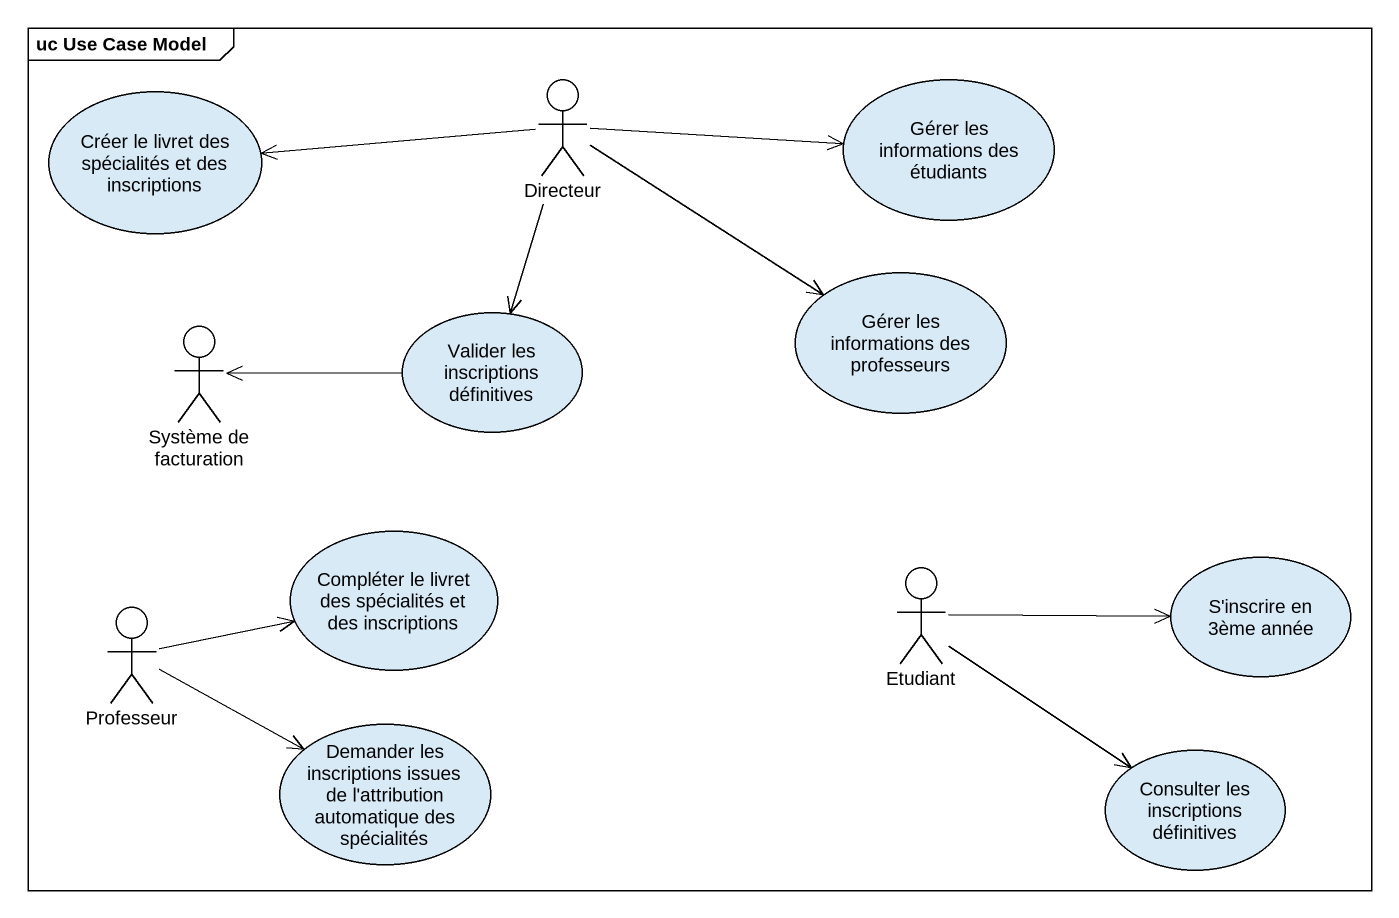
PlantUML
@startuml
mainframe uc Use Case Model
usecase "Créer le livret des spécialités et des inscriptions" as Créer_le_livret_des
actor Directeur
usecase "Gérer les informations des étudiants" as Gérer_les_informations_des
usecase "Gérer les informations des professeurs" as Gérer_les_informations_des_2
actor "Système de facturation" as Système_de_facturation
usecase "Valider les inscriptions définitives" as Valider_les_inscriptions
usecase "Compléter le livret des spécialités et des inscriptions" as Compléter_le_livret_des
actor Etudiant
usecase "S'inscrire en 3ème année" as S_inscrire_en_3ème_année
actor Professeur
usecase "Demander les inscriptions issues de l'attribution automatique des spécialités" as Demander_les_inscriptions
usecase "Consulter les inscriptions définitives" as Consulter_les_inscriptions
Directeur -left-> Créer_le_livret_des
Directeur -right-> Gérer_les_informations_des
Directeur -right-> Gérer_les_informations_des_2
Directeur --> Valider_les_inscriptions
Valider_les_inscriptions -left-> Système_de_facturation
Etudiant -right-> S_inscrire_en_3ème_année
Etudiant --> Consulter_les_inscriptions
Professeur -right-> Compléter_le_livret_des
Professeur -right-> Demander_les_inscriptions
@enduml
